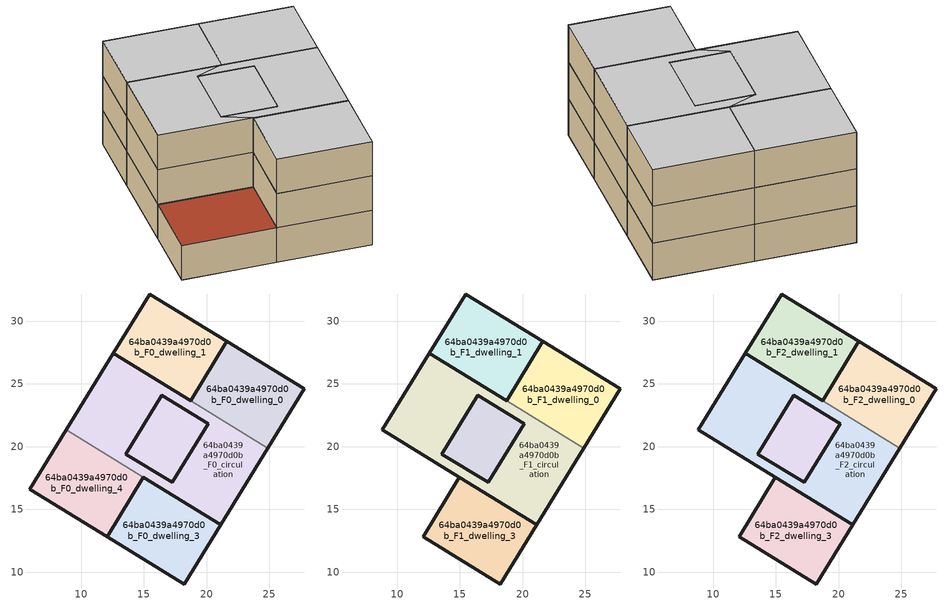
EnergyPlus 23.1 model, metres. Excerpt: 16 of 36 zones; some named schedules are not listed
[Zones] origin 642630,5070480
64ba0439a4970d0b_F0_dwelling_0
 floor ground (EU_floor_Construction): 24.88,19.89 27.78,24.61 21.63,28.39 18.73,23.67 z0
 wall outside (EU_wall_Construction): 18.73,23.67 21.63,28.39 27.78,24.61 24.88,19.89 z0:3
 wall to 64ba0439a4970d0b_F0_dwelling_2 (EU_wall_Construction): 24.88,19.89 18.73,23.67 z0:3
64ba0439a4970d0b_F0_dwelling_1
 floor ground (EU_floor_Construction): 18.73,23.67 21.63,28.39 15.48,32.17 12.58,27.45 z0
 wall outside (EU_wall_Construction): 12.58,27.45 15.48,32.17 21.63,28.39 18.73,23.67 12.58,27.45 z0:3
64ba0439a4970d0b_F0_dwelling_2
 floor ground (EU_floor_Construction): 21.12,13.77 24.88,19.89 18.73,23.67 16.44,24.08 20.13,21.81 17.26,17.14 13.57,19.41 14.97,17.55 z0; 17.26,17.14 20.13,21.81 16.44,24.08 13.57,19.41 z0; 14.97,17.55 13.57,19.41 16.44,24.08 18.73,23.67 12.58,27.45 8.82,21.33 z0
 wall outside (EU_wall_Construction): 8.82,21.33 12.58,27.45 18.73,23.67 / 24.88,19.89 21.12,13.77 14.97,17.55 z0:3
 wall to 64ba0439a4970d0b_F0_dwelling_4 (EU_wall_Construction): 14.97,17.55 8.82,21.33 z0:3
64ba0439a4970d0b_F0_dwelling_3
 floor ground (EU_floor_Construction): 18.22,9.04 21.12,13.77 14.97,17.55 12.07,12.83 z0
 wall outside (EU_wall_Construction): 18.22,9.04 12.07,12.83 14.97,17.55 21.12,13.77 18.22,9.04 z0:3
64ba0439a4970d0b_F0_dwelling_4
 floor ground (EU_floor_Construction): 12.07,12.83 14.97,17.55 8.82,21.33 5.92,16.61 z0
 wall outside (EU_wall_Construction): 14.97,17.55 12.07,12.83 5.92,16.61 8.82,21.33 z0:3
 roof outside (EU_roof_Construction): 14.97,17.55 12.07,12.83 5.92,16.61 8.82,21.33 z3
64ba0439a4970d0b_F0_circulation
 floor ground (EU_floor_Construction): 21.12,13.77 24.88,19.89 18.73,23.67 16.44,24.08 20.13,21.81 17.26,17.14 13.57,19.41 14.97,17.55 z0; 17.26,17.14 20.13,21.81 16.44,24.08 13.57,19.41 z0; 14.97,17.55 13.57,19.41 16.44,24.08 18.73,23.67 12.58,27.45 8.82,21.33 z0
 wall outside (EU_wall_Construction): 16.44,24.08 20.13,21.81 17.26,17.14 13.57,19.41 16.44,24.08 z0:3
64ba0439a4970d0b_F1_dwelling_0
 floor to 64ba0439a4970d0b_F0_dwelling_0 (EU_floor_Construction): 24.88,19.89 27.78,24.61 21.63,28.39 18.73,23.67 z3
 wall outside (EU_wall_Construction): 18.73,23.67 21.63,28.39 27.78,24.61 24.88,19.89 z3:6
 wall to 64ba0439a4970d0b_F1_dwelling_2 (EU_wall_Construction): 24.88,19.89 18.73,23.67 z3:6
64ba0439a4970d0b_F1_dwelling_1
 floor to 64ba0439a4970d0b_F0_dwelling_1 (EU_floor_Construction): 18.73,23.67 21.63,28.39 15.48,32.17 12.58,27.45 z3
 wall outside (EU_wall_Construction): 12.58,27.45 15.48,32.17 21.63,28.39 18.73,23.67 12.58,27.45 z3:6
64ba0439a4970d0b_F1_dwelling_2
 floor outside (EU_floor_Construction): 21.12,13.77 24.88,19.89 18.73,23.67 16.44,24.08 20.13,21.81 17.26,17.14 13.57,19.41 14.97,17.55 z3; 14.97,17.55 13.57,19.41 16.44,24.08 18.73,23.67 12.58,27.45 8.82,21.33 z3; 17.26,17.14 20.13,21.81 16.44,24.08 13.57,19.41 z3
 wall outside (EU_wall_Construction): 24.88,19.89 21.12,13.77 14.97,17.55 8.82,21.33 12.58,27.45 18.73,23.67 z3:6
64ba0439a4970d0b_F1_dwelling_3
 floor to 64ba0439a4970d0b_F0_dwelling_3 (EU_floor_Construction): 18.22,9.04 21.12,13.77 14.97,17.55 12.07,12.83 z3
 wall outside (EU_wall_Construction): 18.22,9.04 12.07,12.83 14.97,17.55 21.12,13.77 18.22,9.04 z3:6
64ba0439a4970d0b_F1_circulation
 floor to 64ba0439a4970d0b_F0_circulation (EU_floor_Construction): 21.12,13.77 24.88,19.89 18.73,23.67 16.44,24.08 20.13,21.81 17.26,17.14 13.57,19.41 14.97,17.55 z3; 17.26,17.14 20.13,21.81 16.44,24.08 13.57,19.41 z3; 14.97,17.55 13.57,19.41 16.44,24.08 18.73,23.67 12.58,27.45 8.82,21.33 z3
 wall outside (EU_wall_Construction): 16.44,24.08 20.13,21.81 17.26,17.14 13.57,19.41 16.44,24.08 z3:6
64ba0439a4970d0b_F2_dwelling_0
 floor to 64ba0439a4970d0b_F1_dwelling_0 (EU_floor_Construction): 24.88,19.89 27.78,24.61 21.63,28.39 18.73,23.67 z6
 wall outside (EU_wall_Construction): 18.73,23.67 21.63,28.39 27.78,24.61 24.88,19.89 z6:9
 wall to 64ba0439a4970d0b_F2_dwelling_2 (EU_wall_Construction): 24.88,19.89 18.73,23.67 z6:9
 ceiling to 64ba0439a4970d0b_F3_dwelling_0 (EU_floor_Construction): 27.78,24.61 24.88,19.89 18.73,23.67 21.63,28.39 z9
64ba0439a4970d0b_F2_dwelling_1
 floor to 64ba0439a4970d0b_F1_dwelling_1 (EU_floor_Construction): 18.73,23.67 21.63,28.39 15.48,32.17 12.58,27.45 z6
 wall outside (EU_wall_Construction): 12.58,27.45 15.48,32.17 21.63,28.39 18.73,23.67 12.58,27.45 z6:9
 ceiling to 64ba0439a4970d0b_F3_dwelling_1 (EU_floor_Construction): 21.63,28.39 18.73,23.67 12.58,27.45 15.48,32.17 z9
64ba0439a4970d0b_F2_dwelling_2
 floor outside (EU_floor_Construction): 21.12,13.77 24.88,19.89 18.73,23.67 16.44,24.08 20.13,21.81 17.26,17.14 13.57,19.41 14.97,17.55 z6; 14.97,17.55 13.57,19.41 16.44,24.08 18.73,23.67 12.58,27.45 8.82,21.33 z6; 17.26,17.14 20.13,21.81 16.44,24.08 13.57,19.41 z6
 wall outside (EU_wall_Construction): 24.88,19.89 21.12,13.77 14.97,17.55 8.82,21.33 12.58,27.45 18.73,23.67 z6:9
 ceiling to 64ba0439a4970d0b_F3_circulation (EU_floor_Construction): 24.88,19.89 21.12,13.77 14.97,17.55 13.57,19.41 17.26,17.14 20.13,21.81 16.44,24.08 18.73,23.67 z9; 18.73,23.67 16.44,24.08 13.57,19.41 14.97,17.55 8.82,21.33 12.58,27.45 z9; 20.13,21.81 17.26,17.14 13.57,19.41 16.44,24.08 z9
64ba0439a4970d0b_F2_dwelling_3
 floor to 64ba0439a4970d0b_F1_dwelling_3 (EU_floor_Construction): 18.22,9.04 21.12,13.77 14.97,17.55 12.07,12.83 z6
 wall outside (EU_wall_Construction): 18.22,9.04 12.07,12.83 14.97,17.55 21.12,13.77 18.22,9.04 z6:9
 ceiling to 64ba0439a4970d0b_F3_dwelling_3 (EU_floor_Construction): 21.12,13.77 18.22,9.04 12.07,12.83 14.97,17.55 z9
64ba0439a4970d0b_F2_circulation
 floor to 64ba0439a4970d0b_F1_circulation (EU_floor_Construction): 21.12,13.77 24.88,19.89 18.73,23.67 16.44,24.08 20.13,21.81 17.26,17.14 13.57,19.41 14.97,17.55 z6; 17.26,17.14 20.13,21.81 16.44,24.08 13.57,19.41 z6; 14.97,17.55 13.57,19.41 16.44,24.08 18.73,23.67 12.58,27.45 8.82,21.33 z6
 wall outside (EU_wall_Construction): 16.44,24.08 20.13,21.81 17.26,17.14 13.57,19.41 16.44,24.08 z6:9
 ceiling to 64ba0439a4970d0b_F3_circulation (EU_floor_Construction): 20.13,21.81 17.26,17.14 13.57,19.41 16.44,24.08 z9; 24.88,19.89 21.12,13.77 14.97,17.55 13.57,19.41 17.26,17.14 20.13,21.81 16.44,24.08 18.73,23.67 z9; 18.73,23.67 16.44,24.08 13.57,19.41 14.97,17.55 8.82,21.33 12.58,27.45 z9
[Building]
EU S2 Campaign: North Axis=0; Terrain=City; Solar Distribution=FullExterior
[Site:Location]
Lyon-Bron: Latitude=45.75; Longitude=5; Time Zone=1; Elevation=198
[SizingPeriod:WeatherFileDays]
AnnualSizingPeriod: Begin Month=1; Begin Day of Month=1; End Month=12; End Day of Month=31; Day of Week for Start Day=Monday; Use Weather File Daylight Saving Period=No; Use Weather File Rain and Snow Indicators=No
[MATERIAL]
EU_InternalMass_Material: Roughness=MediumRough; Thickness=0.1; Conductivity=1; Density=1800; Specific Heat=900; Thermal Absorptance=0.9; Solar Absorptance=0.7; Visible Absorptance=0.7
[MATERIAL:NOMASS] Roughness=MediumRough; Thermal Absorptance=0.9; Solar Absorptance=0.7; Visible Absorptance=0.7
Name | Thermal Resistance
EU_wall_NoMass | 0.776494
EU_roof_NoMass | 0.486893
EU_floor_NoMass | 0.421597
[CONSTRUCTION]
EU_wall_Construction: EU_wall_NoMass
EU_roof_Construction: EU_roof_NoMass
EU_floor_Construction: EU_floor_NoMass
EU_InternalMass_Construction: EU_InternalMass_Material
[ZONE] Type=1; Multiplier=1; Ceiling Height=autocalculate; Floor Area=autocalculate; Part of Total Floor Area=Yes
Name | Volume
64ba0439a4970d0b_F0_dwelling_0; 64ba0439a4970d0b_F0_dwelling_1; 64ba0439a4970d0b_F1_dwelling_1; 64ba0439a4970d0b_F2_dwelling_1 | 119.985
64ba0439a4970d0b_F1_dwelling_0; 64ba0439a4970d0b_F2_dwelling_0; 64ba0439a4970d0b_F0_dwelling_4 | 119.986
64ba0439a4970d0b_F0_dwelling_2; 64ba0439a4970d0b_F0_circulation; 64ba0439a4970d0b_F1_circulation; 64ba0439a4970d0b_F2_circulation | 311.191
64ba0439a4970d0b_F1_dwelling_2; 64ba0439a4970d0b_F2_dwelling_2 | 311.19
64ba0439a4970d0b_F0_dwelling_3 | 120
64ba0439a4970d0b_F1_dwelling_3; 64ba0439a4970d0b_F2_dwelling_3 | 120.001
[INTERNALMASS] Construction=EU_InternalMass_Construction
Name | Zone or ZoneList | Surface Area
64ba0439a4970d0b_F0_dwelling_0_EU_InternalMass | 64ba0439a4970d0b_F0_dwelling_0 | 39.9966
64ba0439a4970d0b_F0_dwelling_1_EU_InternalMass | 64ba0439a4970d0b_F0_dwelling_1 | 39.9966
64ba0439a4970d0b_F0_dwelling_2_EU_InternalMass | 64ba0439a4970d0b_F0_dwelling_2 | 79.9932
64ba0439a4970d0b_F0_dwelling_3_EU_InternalMass | 64ba0439a4970d0b_F0_dwelling_3 | 39.9966
64ba0439a4970d0b_F0_dwelling_4_EU_InternalMass | 64ba0439a4970d0b_F0_dwelling_4 | 39.9966
64ba0439a4970d0b_F1_dwelling_0_EU_InternalMass | 64ba0439a4970d0b_F1_dwelling_0 | 59.9949
64ba0439a4970d0b_F1_dwelling_1_EU_InternalMass | 64ba0439a4970d0b_F1_dwelling_1 | 59.9949
64ba0439a4970d0b_F1_dwelling_2_EU_InternalMass | 64ba0439a4970d0b_F1_dwelling_2 | 59.9949
64ba0439a4970d0b_F1_dwelling_3_EU_InternalMass | 64ba0439a4970d0b_F1_dwelling_3 | 59.9949
64ba0439a4970d0b_F2_dwelling_0_EU_InternalMass | 64ba0439a4970d0b_F2_dwelling_0 | 59.9949
64ba0439a4970d0b_F2_dwelling_1_EU_InternalMass | 64ba0439a4970d0b_F2_dwelling_1 | 59.9949
64ba0439a4970d0b_F2_dwelling_2_EU_InternalMass | 64ba0439a4970d0b_F2_dwelling_2 | 59.9949
64ba0439a4970d0b_F2_dwelling_3_EU_InternalMass | 64ba0439a4970d0b_F2_dwelling_3 | 59.9949
[OTHEREQUIPMENT] Fuel Type=Electricity; Design Level Calculation Method=Watts/Area; Power per Zone Floor Area=1; Fraction Latent=0; Fraction Radiant=0; Fraction Lost=0; Carbon Dioxide Generation Rate=0; EndUse Subcategory=EU_Step8_InternalGains
Name | Zone or ZoneList or Space or SpaceList | Schedule
EU_Step8_InternalGain_64ba0439a4970d0b_F0_dwelling_0_f000 | 64ba0439a4970d0b_F0_dwelling_0 | EU_Step8_GainSchedule_64ba0439a4970d0b_F0_dwelling_0_f000
EU_Step8_InternalGain_64ba0439a4970d0b_F0_dwelling_1_f000 | 64ba0439a4970d0b_F0_dwelling_1 | EU_Step8_GainSchedule_64ba0439a4970d0b_F0_dwelling_1_f000
EU_Step8_InternalGain_64ba0439a4970d0b_F0_dwelling_2_f000 | 64ba0439a4970d0b_F0_dwelling_2 | EU_Step8_GainSchedule_64ba0439a4970d0b_F0_dwelling_2_f000
EU_Step8_InternalGain_64ba0439a4970d0b_F0_dwelling_3_f000 | 64ba0439a4970d0b_F0_dwelling_3 | EU_Step8_GainSchedule_64ba0439a4970d0b_F0_dwelling_3_f000
EU_Step8_InternalGain_64ba0439a4970d0b_F0_dwelling_4_f000 | 64ba0439a4970d0b_F0_dwelling_4 | EU_Step8_GainSchedule_64ba0439a4970d0b_F0_dwelling_4_f000
EU_Step8_InternalGain_64ba0439a4970d0b_F1_dwelling_0_f000 | 64ba0439a4970d0b_F1_dwelling_0 | EU_Step8_GainSchedule_64ba0439a4970d0b_F1_dwelling_0_f000
EU_Step8_InternalGain_64ba0439a4970d0b_F1_dwelling_1_f000 | 64ba0439a4970d0b_F1_dwelling_1 | EU_Step8_GainSchedule_64ba0439a4970d0b_F1_dwelling_1_f000
EU_Step8_InternalGain_64ba0439a4970d0b_F1_dwelling_2_f000 | 64ba0439a4970d0b_F1_dwelling_2 | EU_Step8_GainSchedule_64ba0439a4970d0b_F1_dwelling_2_f000
EU_Step8_InternalGain_64ba0439a4970d0b_F1_dwelling_3_f000 | 64ba0439a4970d0b_F1_dwelling_3 | EU_Step8_GainSchedule_64ba0439a4970d0b_F1_dwelling_3_f000
EU_Step8_InternalGain_64ba0439a4970d0b_F2_dwelling_0_f000 | 64ba0439a4970d0b_F2_dwelling_0 | EU_Step8_GainSchedule_64ba0439a4970d0b_F2_dwelling_0_f000
EU_Step8_InternalGain_64ba0439a4970d0b_F2_dwelling_1_f000 | 64ba0439a4970d0b_F2_dwelling_1 | EU_Step8_GainSchedule_64ba0439a4970d0b_F2_dwelling_1_f000
EU_Step8_InternalGain_64ba0439a4970d0b_F2_dwelling_2_f000 | 64ba0439a4970d0b_F2_dwelling_2 | EU_Step8_GainSchedule_64ba0439a4970d0b_F2_dwelling_2_f000
EU_Step8_InternalGain_64ba0439a4970d0b_F2_dwelling_3_f000 | 64ba0439a4970d0b_F2_dwelling_3 | EU_Step8_GainSchedule_64ba0439a4970d0b_F2_dwelling_3_f000
[ZONEINFILTRATION:DESIGNFLOWRATE] Schedule=EU_AlwaysOn; Design Flow Rate Calculation Method=Flow/Area; Flow Rate per Floor Area=0.0005; Constant Term Coefficient=1; Temperature Term Coefficient=0; Velocity Term Coefficient=0; Velocity Squared Term Coefficient=0
Name | Zone or ZoneList or Space or SpaceList
EU_Circulation_Infiltration_64ba0439a4970d0b_F0_circulation | 64ba0439a4970d0b_F0_circulation
EU_Circulation_Infiltration_64ba0439a4970d0b_F1_circulation | 64ba0439a4970d0b_F1_circulation
EU_Circulation_Infiltration_64ba0439a4970d0b_F2_circulation | 64ba0439a4970d0b_F2_circulation
[ZONEVENTILATION:DESIGNFLOWRATE] Schedule=EU_AlwaysOn; Design Flow Rate Calculation Method=AirChanges/Hour; Air Changes per Hour=0.693814; Ventilation Type=Natural; Fan Pressure Rise=0; Fan Total Efficiency=1; Constant Term Coefficient=1; Temperature Term Coefficient=0; Velocity Term Coefficient=0; Velocity Squared Term Coefficient=0; Minimum Indoor Temperature=-100; Maximum Indoor Temperature=100; Delta Temperature=-100; Minimum Outdoor Temperature=-100; Maximum Outdoor Temperature=100; Maximum Wind Speed=40
Name | Zone or ZoneList or Space or SpaceList
EU_ConstantAir_64ba0439a4970d0b_F0_dwelling_0 | 64ba0439a4970d0b_F0_dwelling_0
EU_ConstantAir_64ba0439a4970d0b_F0_dwelling_1 | 64ba0439a4970d0b_F0_dwelling_1
EU_ConstantAir_64ba0439a4970d0b_F0_dwelling_2 | 64ba0439a4970d0b_F0_dwelling_2
EU_ConstantAir_64ba0439a4970d0b_F0_dwelling_3 | 64ba0439a4970d0b_F0_dwelling_3
EU_ConstantAir_64ba0439a4970d0b_F0_dwelling_4 | 64ba0439a4970d0b_F0_dwelling_4
EU_ConstantAir_64ba0439a4970d0b_F1_dwelling_0 | 64ba0439a4970d0b_F1_dwelling_0
EU_ConstantAir_64ba0439a4970d0b_F1_dwelling_1 | 64ba0439a4970d0b_F1_dwelling_1
EU_ConstantAir_64ba0439a4970d0b_F1_dwelling_2 | 64ba0439a4970d0b_F1_dwelling_2
EU_ConstantAir_64ba0439a4970d0b_F1_dwelling_3 | 64ba0439a4970d0b_F1_dwelling_3
EU_ConstantAir_64ba0439a4970d0b_F2_dwelling_0 | 64ba0439a4970d0b_F2_dwelling_0
EU_ConstantAir_64ba0439a4970d0b_F2_dwelling_1 | 64ba0439a4970d0b_F2_dwelling_1
EU_ConstantAir_64ba0439a4970d0b_F2_dwelling_2 | 64ba0439a4970d0b_F2_dwelling_2
EU_ConstantAir_64ba0439a4970d0b_F2_dwelling_3 | 64ba0439a4970d0b_F2_dwelling_3
[HVACTEMPLATE:THERMOSTAT] Constant Heating Setpoint=20; Constant Cooling Setpoint=50
EU_HeatOnly_64ba0439a4970d0b_F0_dwelling_0; EU_HeatOnly_64ba0439a4970d0b_F0_dwelling_1; EU_HeatOnly_64ba0439a4970d0b_F0_dwelling_2; EU_HeatOnly_64ba0439a4970d0b_F0_dwelling_3; EU_HeatOnly_64ba0439a4970d0b_F0_dwelling_4; EU_HeatOnly_64ba0439a4970d0b_F1_dwelling_0; EU_HeatOnly_64ba0439a4970d0b_F1_dwelling_1; EU_HeatOnly_64ba0439a4970d0b_F1_dwelling_2; EU_HeatOnly_64ba0439a4970d0b_F1_dwelling_3; EU_HeatOnly_64ba0439a4970d0b_F2_dwelling_0; EU_HeatOnly_64ba0439a4970d0b_F2_dwelling_1; EU_HeatOnly_64ba0439a4970d0b_F2_dwelling_2; EU_HeatOnly_64ba0439a4970d0b_F2_dwelling_3; EU_HeatOnly_64ba0439a4970d0b_F3_dwelling_0; EU_HeatOnly_64ba0439a4970d0b_F3_dwelling_1; EU_HeatOnly_64ba0439a4970d0b_F3_dwelling_2; EU_HeatOnly_64ba0439a4970d0b_F3_dwelling_3; EU_HeatOnly_64ba0439a4970d0b_F4_dwelling_0; EU_HeatOnly_64ba0439a4970d0b_F4_dwelling_1; EU_HeatOnly_64ba0439a4970d0b_F4_dwelling_2; EU_HeatOnly_64ba0439a4970d0b_F4_dwelling_3; EU_HeatOnly_64ba0439a4970d0b_F5_dwelling_0; EU_HeatOnly_64ba0439a4970d0b_F5_dwelling_1; EU_HeatOnly_64ba0439a4970d0b_F5_dwelling_2; EU_HeatOnly_64ba0439a4970d0b_F5_dwelling_3; EU_HeatOnly_64ba0439a4970d0b_F6_dwelling_0; EU_HeatOnly_64ba0439a4970d0b_F6_dwelling_1; EU_HeatOnly_64ba0439a4970d0b_F6_dwelling_2; EU_HeatOnly_64ba0439a4970d0b_F6_dwelling_3
[HVACTEMPLATE:ZONE:IDEALLOADSAIRSYSTEM] System Availability Schedule=EU_AlwaysOn; Maximum Heating Supply Air Temperature=50; Minimum Cooling Supply Air Temperature=13; Maximum Heating Supply Air Humidity Ratio=0.0156; Minimum Cooling Supply Air Humidity Ratio=0.0077; Heating Limit=NoLimit; Cooling Limit=NoLimit; Heating Availability Schedule=EU_AlwaysOn; Cooling Availability Schedule=EU_CoolingOff; Dehumidification Control Type=ConstantSensibleHeatRatio; Cooling Sensible Heat Ratio=0.7; Dehumidification Setpoint=60; Humidification Control Type=None; Humidification Setpoint=30; Outdoor Air Method=None; Outdoor Air Flow Rate per Person=0.00944; Outdoor Air Flow Rate per Zone Floor Area=0; Outdoor Air Flow Rate per Zone=0; Demand Controlled Ventilation Type=None; Outdoor Air Economizer Type=NoEconomizer; Heat Recovery Type=None; Sensible Heat Recovery Effectiveness=0.7; Latent Heat Recovery Effectiveness=0.65
Name | Template Thermostat
64ba0439a4970d0b_F0_dwelling_0 | EU_HeatOnly_64ba0439a4970d0b_F0_dwelling_0
64ba0439a4970d0b_F0_dwelling_1 | EU_HeatOnly_64ba0439a4970d0b_F0_dwelling_1
64ba0439a4970d0b_F0_dwelling_2 | EU_HeatOnly_64ba0439a4970d0b_F0_dwelling_2
64ba0439a4970d0b_F0_dwelling_3 | EU_HeatOnly_64ba0439a4970d0b_F0_dwelling_3
64ba0439a4970d0b_F0_dwelling_4 | EU_HeatOnly_64ba0439a4970d0b_F0_dwelling_4
64ba0439a4970d0b_F1_dwelling_0 | EU_HeatOnly_64ba0439a4970d0b_F1_dwelling_0
64ba0439a4970d0b_F1_dwelling_1 | EU_HeatOnly_64ba0439a4970d0b_F1_dwelling_1
64ba0439a4970d0b_F1_dwelling_2 | EU_HeatOnly_64ba0439a4970d0b_F1_dwelling_2
64ba0439a4970d0b_F1_dwelling_3 | EU_HeatOnly_64ba0439a4970d0b_F1_dwelling_3
64ba0439a4970d0b_F2_dwelling_0 | EU_HeatOnly_64ba0439a4970d0b_F2_dwelling_0
64ba0439a4970d0b_F2_dwelling_1 | EU_HeatOnly_64ba0439a4970d0b_F2_dwelling_1
64ba0439a4970d0b_F2_dwelling_2 | EU_HeatOnly_64ba0439a4970d0b_F2_dwelling_2
64ba0439a4970d0b_F2_dwelling_3 | EU_HeatOnly_64ba0439a4970d0b_F2_dwelling_3
[SIZING:ZONE] Zone Cooling Design Supply Air Temperature Input Method=SupplyAirTemperature; Zone Cooling Design Supply Air Temperature=13; Zone Heating Design Supply Air Temperature Input Method=SupplyAirTemperature; Zone Heating Design Supply Air Temperature=50; Zone Cooling Design Supply Air Humidity Ratio=0.008; Zone Heating Design Supply Air Humidity Ratio=0.008; Cooling Design Air Flow Method=DesignDay; Cooling Design Air Flow Rate=0; Cooling Minimum Air Flow per Zone Floor Area=0.000762; Cooling Minimum Air Flow=0; Cooling Minimum Air Flow Fraction=0.2; Heating Design Air Flow Method=DesignDay; Heating Design Air Flow Rate=0; Heating Maximum Air Flow per Zone Floor Area=0.002032; Heating Maximum Air Flow=0.141576; Heating Maximum Air Flow Fraction=0.3; Account for Dedicated Outdoor Air System=No; Dedicated Outdoor Air System Control Strategy=NeutralSupplyAir; Dedicated Outdoor Air Low Setpoint Temperature for Design=autosize; Dedicated Outdoor Air High Setpoint Temperature for Design=autosize; Zone Load Sizing Method=Sensible Load Only No Latent Load; Zone Latent Cooling Design Supply Air Humidity Ratio Input Method=HumidityRatioDifference; Zone Cooling Design Supply Air Humidity Ratio Difference=0.005; Zone Latent Heating Design Supply Air Humidity Ratio Input Method=HumidityRatioDifference; Zone Humidification Design Supply Air Humidity Ratio Difference=0.005
64ba0439a4970d0b_F0_dwelling_0; 64ba0439a4970d0b_F0_dwelling_1; 64ba0439a4970d0b_F0_dwelling_2; 64ba0439a4970d0b_F0_dwelling_3; 64ba0439a4970d0b_F0_dwelling_4; 64ba0439a4970d0b_F1_dwelling_0; 64ba0439a4970d0b_F1_dwelling_1; 64ba0439a4970d0b_F1_dwelling_2; 64ba0439a4970d0b_F1_dwelling_3; 64ba0439a4970d0b_F2_dwelling_0; 64ba0439a4970d0b_F2_dwelling_1; 64ba0439a4970d0b_F2_dwelling_2; 64ba0439a4970d0b_F2_dwelling_3
[SCHEDULE:FILE] Column Number=1; Rows to Skip at Top=0; Number of Hours of Data=8760; Column Separator=Comma; Interpolate to Timestep=No; Minutes per Item=60; Adjust Schedule for Daylight Savings=Yes
Name | File
EU_Step8_GainSchedule_64ba0439a4970d0b_F0_dwelling_0_f000 | ../../schedules/64ba0439a4970d0b/64ba0439a4970d0b_F0_dwelling_0_f000_gain.csv
EU_Step8_GainSchedule_64ba0439a4970d0b_F0_dwelling_1_f000 | ../../schedules/64ba0439a4970d0b/64ba0439a4970d0b_F0_dwelling_1_f000_gain.csv
EU_Step8_GainSchedule_64ba0439a4970d0b_F0_dwelling_2_f000 | ../../schedules/64ba0439a4970d0b/64ba0439a4970d0b_F0_dwelling_2_f000_gain.csv
EU_Step8_GainSchedule_64ba0439a4970d0b_F0_dwelling_3_f000 | ../../schedules/64ba0439a4970d0b/64ba0439a4970d0b_F0_dwelling_3_f000_gain.csv
EU_Step8_GainSchedule_64ba0439a4970d0b_F0_dwelling_4_f000 | ../../schedules/64ba0439a4970d0b/64ba0439a4970d0b_F0_dwelling_4_f000_gain.csv
